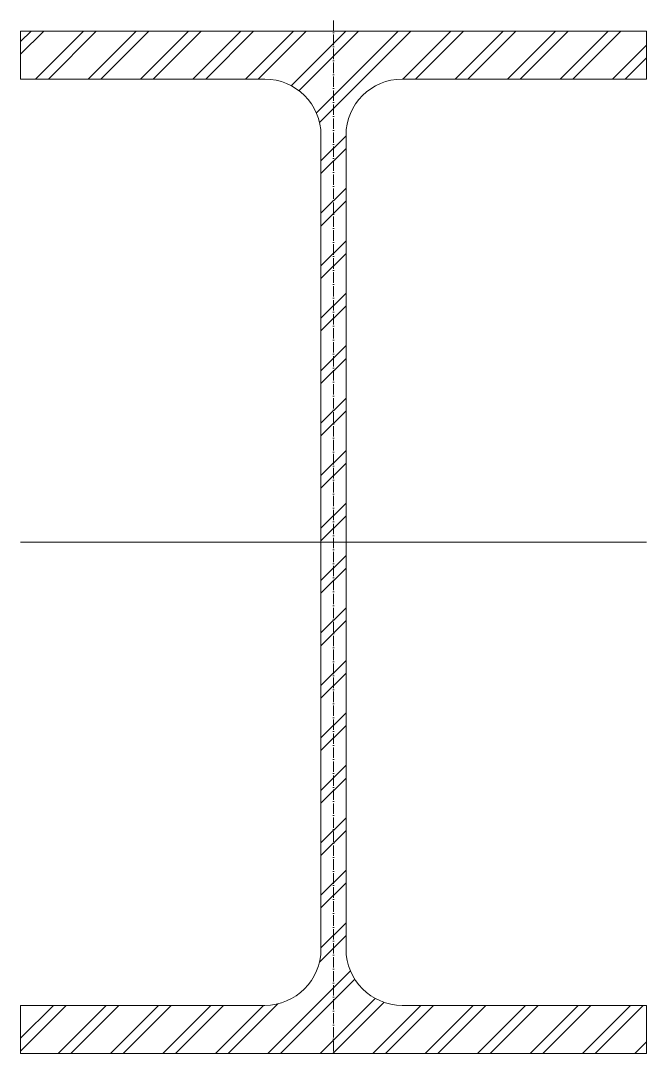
# Model space of a CAD drawing. Header units: metres. Extents: x -150 to 150, y -245 to 250.
import ezdxf

# ---------------------------------------------------------------- set-up
doc = ezdxf.new("R2010")
doc.units = ezdxf.units.M
doc.linetypes.add('MV_hartlijn_staal', pattern=[6.6, 5, -0.8, 0, -0.8])
doc.layers.add('A-DETL-GENF', color=92, linetype='Continuous', lineweight=18)

# ---------------------------------------------------------------- blocks, each defined once
blk = doc.blocks.new('28 Staalprofielen- IPE_HEA_HEB 2d - HEA500-3530688-00_0 Basismaterialen')
at = {"layer": 'A-DETL-GENF', "lineweight": 13}
h = blk.add_hatch(dxfattribs=at)
h.set_pattern_fill('FP_233', color=256, style=0, pattern_type=2)
h.set_pattern_definition([(45, (2020.222, -1462.102), (-12.57236, 12.57236), []), (45, (2020.222, -1443.052), (-12.57236, 12.57236), [])])
h.paths.add_polyline_path([(150, -245), (150, -222), (33, -222), (29.45, -221.76), (26.01, -221.08), (22.67, -219.94), (19.5, -218.38), (16.57, -216.42), (13.91, -214.09), (11.58, -211.43), (9.62, -208.5), (8.06, -205.33), (6.92, -201.99), (6.24, -198.55), (6, -195), (6, 195), (6.24, 198.55), (6.92, 201.99), (8.06, 205.33), (9.62, 208.5), (11.58, 211.43), (13.91, 214.09), (16.57, 216.42), (19.5, 218.38), (22.67, 219.94), (26.01, 221.08), (29.45, 221.76), (33, 222), (150, 222), (150, 245), (-150, 245), (-150, 222), (-33, 222), (-29.45, 221.76), (-26.01, 221.08), (-22.67, 219.94), (-19.5, 218.38), (-16.57, 216.42), (-13.91, 214.09), (-11.58, 211.43), (-9.62, 208.5), (-8.06, 205.33), (-6.92, 201.99), (-6.24, 198.55), (-6, 195), (-6, -195), (-6.24, -198.55), (-6.92, -201.99), (-8.06, -205.33), (-9.62, -208.5), (-11.58, -211.43), (-13.91, -214.09), (-16.57, -216.42), (-19.5, -218.38), (-22.67, -219.94), (-26.01, -221.08), (-29.45, -221.76), (-33, -222), (-150, -222), (-150, -245)])
at = {"layer": 'A-DETL-GENF', "linetype": 'MV_hartlijn_staal', "lineweight": 13}
blk.add_line((0, 250), (0, -245), dxfattribs=at)
at = {"layer": 'A-DETL-GENF'}
for p, q in [((150, 245), (-150, 245)), ((-150, 245), (-150, 222)), ((150, 245), (-150, 245)), ((-150, 245), (-150, 222)), ((150, 222), (150, 245)), ((150, 245), (150, 222)), ((-150, 222), (-33, 222)), ((-150, 222), (-33, 222)), ((33, 222), (150, 222)), ((150, 222), (33, 222)), ((-6, 195), (-6, -195)), ((-6, 195), (-6, -195)), ((6, -195), (6, 195)), ((6, 195), (6, -195)), ((-150, 0), (150, 0)), ((-33, -222), (-150, -222)), ((-150, -222), (-150, -245)), ((-150, -245), (-150, -222)), ((-150, -222), (-33, -222)), ((150, -222), (33, -222)), ((150, -222), (33, -222)), ((150, -245), (150, -222)), ((150, -245), (150, -222)), ((-150, -245), (150, -245)), ((150, -245), (-150, -245))]:
    blk.add_line(p, q, dxfattribs=at)
for centre, start, end in [((-33, 195), 0, 90), ((-33, 195), 360, 90), ((33, 195), 90, 180), ((33, 195), 90, 180), ((-33, -195), 270, 0), ((-33, -195), 270, 0), ((33, -195), 180, 270), ((33, -195), 180, 270)]:
    blk.add_arc(centre, 27, start, end, dxfattribs=at)

msp = doc.modelspace()

# ---------------------------------------------------------------- block references
msp.add_blockref('28 Staalprofielen- IPE_HEA_HEB 2d - HEA500-3530688-00_0 Basismaterialen', (0, 0))

doc.saveas('drawing.dxf')
